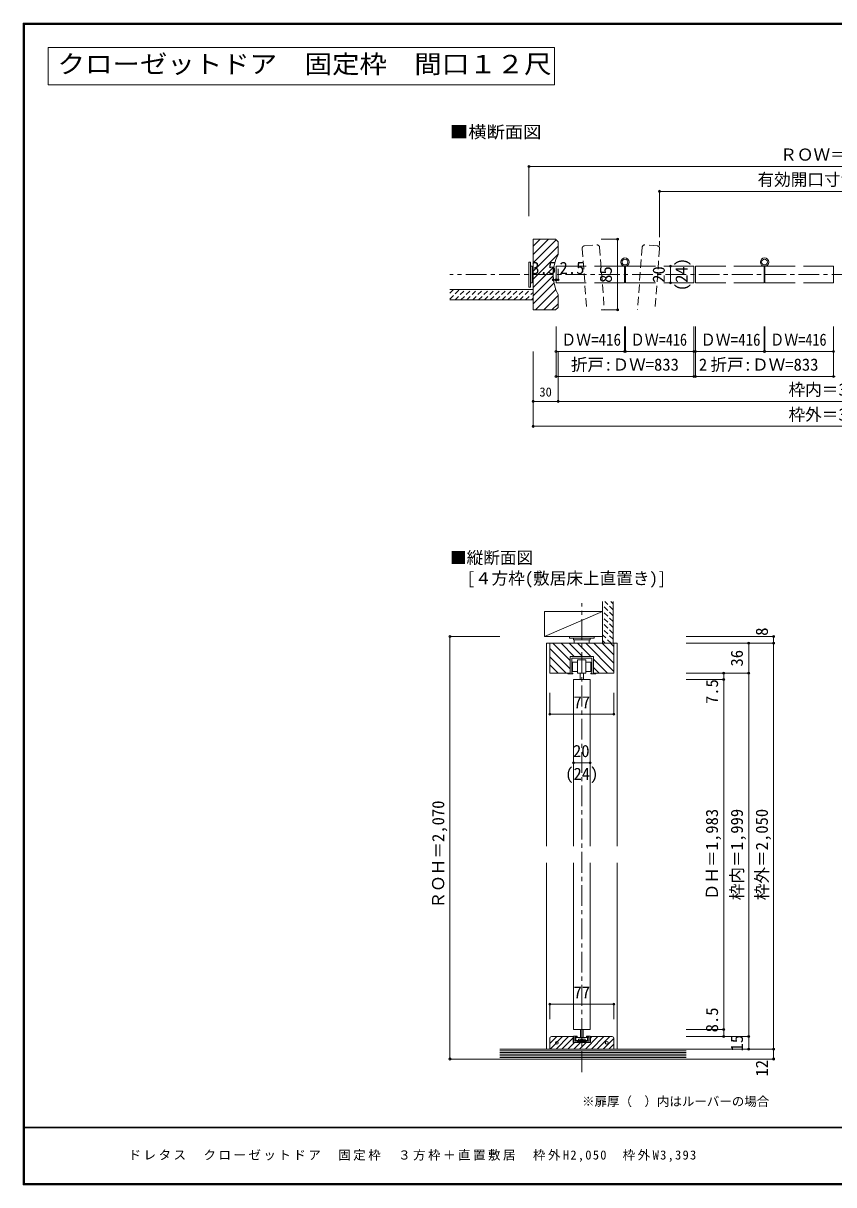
# Model space of a CAD drawing. Units: millimetres, scale not verified. Extents: x -973 to 977, y -718 to 696.
# Drawn here: x -973 to 1, y -701 to 696 of the extents above; entities that cross this region are included whole.
import ezdxf
from ezdxf.enums import TextEntityAlignment as Align

# ---------------------------------------------------------------- set-up
doc = ezdxf.new("R2010")
doc.units = ezdxf.units.MM
doc.header["$LTSCALE"] = 5
doc.header["$PDMODE"] = 32
doc.header["$PDSIZE"] = 2.5
for name, pattern in [('CHAIN1', [8, 5, -1, 1, -1]), ('DASHED1', [1.8, 1.2, -0.6]), ('DASHED2', [3, 2, -1])]:
    doc.linetypes.add(name, pattern=pattern)
for name, color, linetype, lineweight in [('0-0_補助線', 7, 'Continuous', 9), ('0-1_通り芯', 4, 'CHAIN1', 9), ('0-3_仕上げ', 2, 'Continuous', 9), ('0-4_枠', 3, 'Continuous', 9), ('0-6_扉', 6, 'Continuous', 9), ('0-7_金物', 7, 'Continuous', 9), ('0-A_文字', 7, 'Continuous', 9), ('0-B_寸法', 7, 'Continuous', 9), ('0-C_ハッチ', 4, 'Continuous', 9), ('F-1_枠', 6, 'Continuous', 9)]:
    doc.layers.add(name, color=color, linetype=linetype, lineweight=lineweight)
doc.layers.add('F-A_文字', color=7, linetype='Continuous')
doc.styles.add('ＭＳ ゴシック', font='')
doc.styles.get('ＭＳ ゴシック').set_extended_font_data('MS Gothic')

msp = doc.modelspace()

# ---------------------------------------------------------------- linework, layer by layer
at = {"layer": '0-0_補助線', "color": 4}
for p, q in [((-336.347, 387.393), (-336.347, 400.948)), ((-332.847, 387.393), (-332.847, 400.448)), ((-330.347, 387.393), (-330.347, 400.448)), ((-332.847, 387.393), (-336.347, 387.393)), ((-330.347, 387.393), (-332.847, 387.393))]:
    msp.add_line(p, q, dxfattribs=at)
at = {"layer": '0-0_補助線'}
for p in [(-336.347, 387.393), (-332.847, 387.393), (-330.347, 387.393)]:
    msp.add_point(p, dxfattribs=at)
at = {"layer": '0-1_通り芯'}
for p, q in [((-208.347, 463.658), (-208.347, 424.921)), ((463.653, 393.658), (-460.347, 393.658)), ((-301.847, -565.591), (-301.847, -1.667))]:
    msp.add_line(p, q, dxfattribs=at)
at = {"layer": '0-3_仕上げ'}
for p, q in [((-460.347, 375.658), (-360.347, 375.658)), ((-460.347, 363.158), (-360.347, 363.158)), ((-276.847, -49.667), (-276.847, 0.333)), ((-264.347, -49.667), (-264.347, 0.333)), ((-176.266, -537.667), (-400.347, -537.667)), ((-400.347, -549.667), (-176.266, -549.667))]:
    msp.add_line(p, q, dxfattribs=at)
at = {"layer": '0-3_仕上げ', "color": 4}
for p, q in [((-276.847, -11.667), (-346.847, -41.667)), ((-346.847, -41.667), (-276.847, -41.667))]:
    msp.add_line(p, q, dxfattribs=at)
at = {"layer": '0-3_仕上げ', "color": 7}
for p, q in [((-400.347, -539.667), (-176.266, -539.667)), ((-400.347, -541.667), (-176.266, -541.667)), ((-400.347, -543.667), (-176.266, -543.667)), ((-400.347, -545.667), (-176.266, -545.667)), ((-400.347, -547.667), (-176.266, -547.667))]:
    msp.add_line(p, q, dxfattribs=at)
at = {"layer": '0-3_仕上げ', "color": 4}
msp.add_lwpolyline([(-276.847, -11.667), (-346.847, -11.667), (-346.847, -41.667)], dxfattribs=at)
at = {"layer": '0-4_枠'}
for p, q in [((-333.347, 436.158), (-360.347, 436.158)), ((-360.347, 351.158), (-360.347, 436.158)), ((-333.347, 436.158), (-330.347, 433.158)), ((-330.347, 417.658), (-330.347, 433.158)), ((-330.347, 354.158), (-330.347, 369.658)), ((-340.347, -49.667), (-340.347, -85.667)), ((-315.847, -65.666), (-287.847, -65.666)), ((-315.847, -85.667), (-315.847, -65.666)), ((-287.847, -65.666), (-287.847, -85.667)), ((-340.347, -85.667), (-315.847, -85.667)), ((-263.347, -85.667), (-287.847, -85.667)), ((-340.347, -524.667), (-340.347, -537.667)), ((-338.347, -522.667), (-312.097, -522.667)), ((-312.097, -522.667), (-312.097, -529.667)), ((-291.597, -529.667), (-312.097, -529.667)), ((-291.597, -522.667), (-265.347, -522.667)), ((-291.597, -522.667), (-291.597, -529.667)), ((-263.347, -524.667), (-263.347, -537.667)), ((-340.347, -537.667), (-263.347, -537.667))]:
    msp.add_line(p, q, dxfattribs=at)
at = {"layer": '0-4_枠', "color": 4}
for p, q in [((-340.347, -49.667), (-344.347, -49.667)), ((-344.347, -293.667), (-344.347, -49.667)), ((-263.347, -49.667), (-259.347, -49.667)), ((-259.347, -293.667), (-259.347, -49.667)), ((-344.347, -537.667), (-344.347, -313.667)), ((-259.347, -537.667), (-259.347, -313.667))]:
    msp.add_line(p, q, dxfattribs=at)
at = {"layer": '0-4_枠'}
for points in [[(-330.347, 354.158), (-333.347, 351.158), (-360.347, 351.158)], [(-340.347, -49.667), (-263.347, -49.667), (-263.347, -85.667)]]:
    msp.add_lwpolyline(points, dxfattribs=at)
for centre in [(-331.847, -530.167), (-271.847, -530.167)]:
    msp.add_circle(centre, 1.75, dxfattribs=at)
for centre, radius, start, end in [((-285.347, 393.658), 51, 151.92751, 208.07249), ((-338.347, -524.667), 2, 90, 180), ((-265.347, -524.667), 2, 0, 90)]:
    msp.add_arc(centre, radius, start, end, dxfattribs=at)
at = {"layer": '0-6_扉', "color": 2, "linetype": 'DASHED2'}
for p, q in [((-301.448, 424.921), (-295.842, 351.158)), ((-298.684, 428.14), (-283.727, 429.277)), ((-280.508, 426.513), (-274.781, 351.158)), ((-229.287, 426.513), (-235.013, 351.158)), ((-211.111, 428.14), (-226.068, 429.277)), ((-208.347, 424.921), (-213.953, 351.158))]:
    msp.add_line(p, q, dxfattribs=at)
at = {"layer": '0-6_扉'}
for p, q in [((-296.659, 403.658), (-332.847, 403.658)), ((-332.847, 403.658), (-332.847, 383.658)), ((-250.472, 403.658), (-286.659, 403.658)), ((-250.472, 403.658), (-250.472, 383.658)), ((-213.284, 403.658), (-249.472, 403.658)), ((-249.472, 403.658), (-249.472, 383.658)), ((-167.097, 403.658), (-203.284, 403.658)), ((-167.097, 403.658), (-167.097, 383.658)), ((-128.909, 403.658), (-165.097, 403.658)), ((-165.097, 403.658), (-165.097, 383.658)), ((-82.722, 403.658), (-118.909, 403.658)), ((-82.722, 403.658), (-82.722, 383.658)), ((-81.722, 403.658), (-45.534, 403.658)), ((-81.722, 403.658), (-81.722, 383.658)), ((-35.534, 403.658), (0.653, 403.658)), ((0.653, 403.658), (0.653, 383.658)), ((-296.659, 383.658), (-332.847, 383.658)), ((-250.472, 383.658), (-286.659, 383.658)), ((-213.284, 383.658), (-249.472, 383.658)), ((-167.097, 383.658), (-203.284, 383.658)), ((-128.909, 383.658), (-165.097, 383.658)), ((-82.722, 383.658), (-118.909, 383.658)), ((-81.722, 383.658), (-45.534, 383.658)), ((-35.534, 383.658), (0.653, 383.658)), ((-311.847, -93.167), (-311.847, -293.667)), ((-311.847, -93.167), (-291.847, -93.167)), ((-291.847, -93.167), (-291.847, -293.667)), ((-311.847, -313.667), (-311.847, -514.167)), ((-291.847, -313.667), (-291.847, -514.167)), ((-311.847, -514.167), (-291.847, -514.167))]:
    msp.add_line(p, q, dxfattribs=at)
at = {"layer": '0-6_扉', "color": 2, "linetype": 'DASHED2'}
for centre, start, end in [((-298.457, 425.149), 94.34602, 184.34602), ((-283.5, 426.285), 4.34602, 94.34602), ((-226.295, 426.285), 85.65398, 175.65398), ((-211.338, 425.149), 355.65398, 85.65398)]:
    msp.add_arc(centre, 3, start, end, dxfattribs=at)
at = {"layer": '0-7_金物'}
for p, q in [((-365.347, 408.658), (-363.347, 408.658)), ((-365.347, 378.658), (-365.347, 408.658)), ((-363.347, 378.658), (-363.347, 408.658)), ((-363.347, 403.657), (-361.347, 403.657)), ((-361.347, 383.658), (-361.347, 403.657)), ((-361.347, 402.658), (-360.347, 402.658)), ((-365.347, 378.658), (-363.347, 378.658)), ((-363.347, 383.658), (-361.347, 383.658)), ((-361.347, 384.658), (-360.347, 384.658)), ((-326.847, -41.667), (-296.847, -41.667)), ((-316.847, -41.667), (-316.847, -43.667)), ((-286.847, -41.667), (-286.847, -43.667)), ((-316.847, -43.667), (-286.847, -43.667)), ((-311.847, -43.667), (-311.847, -45.667)), ((-311.847, -45.667), (-291.847, -45.667)), ((-310.847, -45.667), (-310.847, -49.667)), ((-292.847, -49.667), (-292.847, -45.667)), ((-291.847, -43.667), (-291.847, -45.667)), ((-306.847, -69.666), (-296.847, -69.666)), ((-306.847, -85.667), (-306.847, -69.666)), ((-296.847, -69.666), (-296.847, -85.667)), ((-312.877, -72.465), (-306.847, -72.465)), ((-312.877, -83.465), (-312.877, -72.465)), ((-306.847, -83.465), (-312.877, -83.465)), ((-290.877, -83.465), (-296.847, -83.465)), ((-318.847, -85.667), (-318.847, -86.667)), ((-315.847, -85.667), (-318.847, -85.667)), ((-312.549, -86.667), (-318.847, -86.667)), ((-312.549, -85.667), (-313.847, -85.667)), ((-312.549, -86.667), (-312.549, -85.667)), ((-296.847, -85.667), (-306.847, -85.667)), ((-303.847, -93.167), (-303.847, -85.667)), ((-289.847, -85.667), (-291.014, -85.667)), ((-291.014, -86.667), (-291.014, -85.667)), ((-291.014, -86.667), (-284.847, -86.667)), ((-287.847, -85.667), (-284.847, -85.667)), ((-284.847, -85.667), (-284.847, -86.667)), ((-303.347, -514.209), (-303.347, -523.559)), ((-300.347, -514.209), (-300.347, -523.559)), ((-312.065, -524.032), (-311.847, -523.667)), ((-312.065, -524.301), (-311.847, -524.667)), ((-312.065, -525.532), (-311.847, -525.167)), ((-312.065, -525.801), (-311.847, -526.167)), ((-312.065, -527.032), (-311.847, -526.667)), ((-312.065, -527.301), (-311.847, -527.667)), ((-307.947, -522.167), (-311.847, -522.167)), ((-311.847, -523.667), (-311.847, -522.167)), ((-311.847, -525.167), (-311.847, -524.667)), ((-311.847, -526.667), (-311.847, -526.167)), ((-311.847, -528.167), (-311.847, -527.667)), ((-310.347, -527.467), (-310.347, -523.867)), ((-293.347, -529.667), (-310.347, -529.667)), ((-309.847, -523.367), (-307.947, -523.367)), ((-309.847, -527.967), (-307.347, -527.967)), ((-308.847, -523.559), (-294.847, -523.559)), ((-308.847, -523.559), (-308.847, -527.559)), ((-308.847, -527.559), (-294.847, -527.559)), ((-307.347, -527.967), (-307.347, -528.467)), ((-305.847, -525.559), (-297.847, -525.559)), ((-305.847, -525.559), (-305.847, -527.559)), ((-300.347, -525.559), (-300.347, -526.342)), ((-297.847, -525.559), (-297.847, -527.559)), ((-296.347, -528.467), (-296.347, -527.967)), ((-293.847, -527.967), (-296.347, -527.967)), ((-295.747, -522.167), (-291.847, -522.167)), ((-293.847, -523.367), (-295.747, -523.367)), ((-294.847, -523.559), (-294.847, -527.559)), ((-293.347, -527.467), (-293.347, -523.867)), ((-291.847, -522.167), (-291.847, -523.667)), ((-291.629, -524.032), (-291.847, -523.667)), ((-291.629, -524.301), (-291.847, -524.667)), ((-291.847, -524.667), (-291.847, -525.167)), ((-291.629, -525.532), (-291.847, -525.167)), ((-291.629, -525.801), (-291.847, -526.167)), ((-291.847, -526.167), (-291.847, -526.667)), ((-291.629, -527.032), (-291.847, -526.667)), ((-291.629, -527.301), (-291.847, -527.667)), ((-291.847, -528.167), (-291.847, -527.667))]:
    msp.add_line(p, q, dxfattribs=at)
for points in [[(-313.847, -85.667), (-313.847, -67.667), (-289.847, -67.667), (-289.847, -85.667)], [(-296.847, -72.465), (-290.877, -72.465), (-290.877, -83.465)], [(-299.847, -85.667), (-299.847, -93.167), (-303.847, -93.167)], [(-307.347, -528.467), (-302.147, -528.467), (-301.847, -528.767), (-301.547, -528.467), (-296.347, -528.467)], [(-303.347, -525.559), (-303.347, -526.342), (-300.347, -526.342)]]:
    msp.add_lwpolyline(points, dxfattribs=at)
for centre, radius in [((-249.972, 408.658), 5), ((-249.972, 408.658), 3.5), ((-82.222, 408.658), 5), ((-82.222, 408.658), 3.5)]:
    msp.add_circle(centre, radius, dxfattribs=at)
for centre, radius, start, end in [((-311.797, -524.167), 0.3, 153.43495, 206.56505), ((-311.797, -525.667), 0.3, 153.43495, 206.56505), ((-311.797, -527.167), 0.3, 153.43495, 206.56505), ((-310.347, -528.167), 1.5, 180, 270), ((-309.847, -523.867), 0.5, 90, 180), ((-309.847, -527.467), 0.5, 180, 270), ((-307.947, -522.767), 0.6, 0, 90), ((-307.947, -522.767), 0.6, 270, 0), ((-295.747, -522.767), 0.6, 90, 180), ((-295.747, -522.767), 0.6, 180, 270), ((-293.847, -523.867), 0.5, 0, 90), ((-293.847, -527.467), 0.5, 270, 0), ((-293.347, -528.167), 1.5, 270, 0), ((-291.897, -524.167), 0.3, 333.43495, 26.56505), ((-291.897, -525.667), 0.3, 333.43495, 26.56505), ((-291.897, -527.167), 0.3, 333.43495, 26.56505)]:
    msp.add_arc(centre, radius, start, end, dxfattribs=at)
at = {"layer": '0-A_文字', "color": 3}
for p, q in [((-943.333, 621.667), (-943.333, 666.667)), ((-943.333, 666.667), (-334.524, 666.667)), ((-334.524, 621.667), (-334.524, 666.667)), ((-943.333, 621.667), (-334.524, 621.667))]:
    msp.add_line(p, q, dxfattribs=at)
at = {"layer": '0-A_文字', "color": 4}
for p, q in [((-340.347, -483.75), (-340.347, -501.868)), ((-340.347, -483.75), (-263.347, -483.75)), ((-263.347, -483.75), (-263.347, -501.868))]:
    msp.add_line(p, q, dxfattribs=at)
at = {"layer": '0-A_文字'}
for p in [(-340.347, -483.75), (-263.347, -483.75)]:
    msp.add_point(p, dxfattribs=at)
at = {"layer": '0-B_寸法', "color": 4}
for p, q in [((-365.347, 523.658), (368.653, 523.658)), ((-365.347, 523.658), (-365.347, 463.658)), ((-208.347, 493.658), (-208.347, 463.658)), ((-208.347, 493.658), (211.653, 493.658)), ((-258.813, 436.158), (-278.609, 436.158)), ((-258.813, 436.158), (-258.813, 351.158)), ((-195.212, 403.658), (-195.212, 383.658)), ((-258.813, 351.158), (-278.609, 351.158)), ((-332.847, 301.158), (-332.847, 331.158)), ((-250.472, 301.158), (-250.472, 331.158)), ((-249.472, 301.158), (-249.472, 331.158)), ((-167.097, 301.158), (-167.097, 331.158)), ((-165.097, 301.158), (-165.097, 331.158)), ((-82.722, 301.158), (-82.722, 331.158)), ((-81.722, 301.158), (-81.722, 331.158)), ((0.653, 301.158), (0.653, 331.158)), ((-360.347, 211.158), (-360.347, 301.158)), ((-332.847, 301.158), (-250.472, 301.158)), ((-332.847, 271.158), (-332.847, 301.158)), ((-330.347, 241.158), (-330.347, 301.158)), ((-249.472, 301.158), (-167.097, 301.158)), ((-167.097, 271.158), (-167.097, 301.158)), ((-165.097, 301.158), (-82.722, 301.158)), ((-165.097, 271.158), (-165.097, 301.158)), ((-81.722, 301.158), (0.653, 301.158)), ((0.653, 271.158), (0.653, 301.158)), ((-332.847, 271.158), (-167.097, 271.158)), ((-167.097, 271.158), (-165.097, 271.158)), ((-165.097, 271.158), (0.653, 271.158)), ((0.653, 271.158), (2.653, 271.158)), ((-360.347, 241.158), (-330.347, 241.158)), ((-330.347, 241.158), (333.653, 241.158)), ((-360.347, 211.158), (363.653, 211.158)), ((-460.347, -41.667), (-460.347, -549.667)), ((-460.347, -41.667), (-400.347, -41.667)), ((-71.266, -41.667), (-176.266, -41.667)), ((-71.266, -41.667), (-71.266, -549.667)), ((-176.266, -49.667), (-71.266, -49.667)), ((-101.266, -537.667), (-101.266, -49.667)), ((-176.266, -85.666), (-131.266, -85.666)), ((-176.266, -93.167), (-131.266, -93.167)), ((-131.266, -522.667), (-131.266, -85.666)), ((-131.266, -85.666), (-101.266, -85.666)), ((-340.347, -134.914), (-340.347, -109.295)), ((-263.347, -134.914), (-263.347, -109.295)), ((-263.347, -134.914), (-340.347, -134.914)), ((-311.847, -179.459), (-311.847, -193.498)), ((-291.847, -179.459), (-291.847, -193.498)), ((-311.847, -193.498), (-291.847, -193.498)), ((-176.266, -514.167), (-131.266, -514.167)), ((-176.266, -522.667), (-101.266, -522.667)), ((-176.266, -537.667), (-71.266, -537.667)), ((-400.347, -549.667), (-460.347, -549.667)), ((-176.266, -549.667), (-71.266, -549.667))]:
    msp.add_line(p, q, dxfattribs=at)
at = {"layer": '0-B_寸法'}
for p in [(-365.347, 523.658), (-208.347, 493.658), (-258.813, 436.158), (-195.212, 403.658), (-195.212, 383.658), (-258.813, 351.158), (-332.847, 301.158), (-250.472, 301.158), (-249.472, 301.158), (-167.097, 301.158), (-165.097, 301.158), (-82.722, 301.158), (-81.722, 301.158), (0.653, 301.158), (-332.847, 271.158), (-167.097, 271.158), (-165.097, 271.158), (0.653, 271.158), (-360.347, 241.158), (-330.347, 241.158), (-360.347, 211.158), (-460.347, -41.667), (-71.266, -41.667), (-101.266, -49.667), (-71.266, -49.667), (-131.266, -85.666), (-131.266, -93.167), (-101.266, -85.666), (-340.347, -134.914), (-263.347, -134.914), (-311.847, -193.498), (-291.847, -193.498), (-131.266, -514.167), (-131.266, -522.667), (-101.266, -522.667), (-101.266, -537.667), (-71.266, -537.667), (-460.347, -549.667), (-71.266, -549.667)]:
    msp.add_point(p, dxfattribs=at)
at = {"layer": '0-C_ハッチ'}
for p, q in [((-360.347, 427.576), (-351.765, 436.158)), ((-360.347, 417.676), (-341.866, 436.158)), ((-360.347, 407.777), (-332.657, 435.467)), ((-360.347, 397.877), (-330.347, 427.877)), ((-360.347, 387.978), (-330.347, 417.978)), ((-360.347, 378.078), (-335.497, 402.928)), ((-360.347, 368.179), (-336.326, 392.2)), ((-360.347, 358.279), (-335.291, 383.335)), ((-357.569, 351.158), (-333.066, 375.661)), ((-347.67, 351.158), (-330.347, 368.48)), ((-337.77, 351.158), (-330.347, 358.581)), ((-315.847, -70.59), (-336.771, -49.667)), ((-310.871, -65.666), (-326.871, -49.667)), ((-300.972, -65.666), (-316.972, -49.667)), ((-291.072, -65.666), (-307.072, -49.667)), ((-263.347, -83.493), (-297.173, -49.667)), ((-263.347, -73.593), (-287.273, -49.667)), ((-263.347, -63.694), (-277.374, -49.667)), ((-263.347, -53.794), (-267.474, -49.667)), ((-315.847, -80.49), (-340.347, -55.99)), ((-320.57, -85.667), (-340.347, -65.889)), ((-271.072, -85.667), (-287.847, -68.892)), ((-330.469, -85.667), (-340.347, -75.789)), ((-280.972, -85.667), (-287.847, -78.791)), ((-340.347, -531.047), (-331.967, -522.667)), ((-339.896, -537.667), (-324.895, -522.667)), ((-332.824, -537.667), (-317.824, -522.667)), ((-325.753, -537.667), (-312.097, -524.01)), ((-318.682, -537.667), (-310.682, -529.667)), ((-311.611, -537.667), (-303.611, -529.667)), ((-304.54, -537.667), (-296.54, -529.667)), ((-297.469, -537.667), (-282.469, -522.667)), ((-291.597, -524.521), (-289.742, -522.667)), ((-290.398, -537.667), (-275.398, -522.667)), ((-283.327, -537.667), (-268.327, -522.667)), ((-276.256, -537.667), (-263.347, -524.758)), ((-269.185, -537.667), (-263.347, -531.829))]:
    msp.add_line(p, q, dxfattribs=at)
at = {"layer": '0-C_ハッチ', "linetype": 'DASHED1'}
for p, q in [((-460.347, 364.156), (-448.845, 375.658)), ((-460.347, 371.227), (-455.916, 375.658)), ((-454.274, 363.158), (-441.774, 375.658)), ((-447.203, 363.158), (-434.703, 375.658)), ((-440.132, 363.158), (-427.632, 375.658)), ((-433.061, 363.158), (-420.561, 375.658)), ((-425.99, 363.158), (-413.49, 375.658)), ((-418.919, 363.158), (-406.419, 375.658)), ((-411.848, 363.158), (-399.348, 375.658)), ((-404.777, 363.158), (-392.277, 375.658)), ((-397.706, 363.158), (-385.206, 375.658)), ((-390.634, 363.158), (-378.134, 375.658)), ((-383.563, 363.158), (-371.063, 375.658)), ((-376.492, 363.158), (-363.992, 375.658)), ((-369.421, 363.158), (-360.347, 372.232)), ((-362.35, 363.158), (-360.347, 365.161)), ((-264.347, -9.534), (-274.214, 0.333)), ((-264.347, -2.463), (-267.143, 0.333)), ((-264.347, -16.605), (-276.847, -4.105)), ((-264.347, -23.676), (-276.847, -11.176)), ((-264.347, -30.747), (-276.847, -18.247)), ((-264.347, -37.818), (-276.847, -25.318)), ((-264.347, -44.889), (-276.847, -32.389)), ((-266.64, -49.667), (-276.847, -39.46)), ((-273.711, -49.667), (-276.847, -46.531))]:
    msp.add_line(p, q, dxfattribs=at)
at = {"layer": 'F-1_枠'}
for p, q in [((-973.347, 695.833), (-973.347, -700.833)), ((-973.347, 695.833), (976.653, 695.833)), ((-973.347, 695), (976.653, 695)), ((-973.347, 694.167), (976.653, 694.167)), ((-972.514, 695.833), (-972.514, -700.833)), ((-971.68, 695.833), (-971.68, -700.833)), ((976.653, -631.667), (-973.347, -631.667)), ((976.653, -632.5), (-973.347, -632.5)), ((976.653, -699.167), (-973.347, -699.167)), ((976.653, -700), (-973.347, -700)), ((976.653, -700.833), (-973.347, -700.833))]:
    msp.add_line(p, q, dxfattribs=at)

# ---------------------------------------------------------------- texts
at = {"layer": '0-0_補助線', "style": 'ＭＳ ゴシック'}
for s, p in [('3.5', (-362.581, 389.893)), ('2.5', (-328.616, 389.893))]:
    msp.add_text(s, height=14.66, dxfattribs=at).set_placement(p, align=Align.BOTTOM_LEFT)
at = {"layer": '0-A_文字', "color": 3, "style": 'ＭＳ ゴシック', "width": 1.1}
msp.add_text('クローゼットドア\u3000固定枠\u3000間口１２尺', height=21.99, dxfattribs=at).set_placement((-932.083, 629.167), align=Align.BOTTOM_LEFT)
at = {"layer": '0-A_文字', "style": 'ＭＳ ゴシック', "width": 1.1}
msp.add_text('■横断面図', height=14.66, dxfattribs=at).set_placement((-460.347, 553.344), align=Align.BOTTOM_LEFT)
at = {"layer": '0-A_文字', "style": 'ＭＳ ゴシック'}
msp.add_text('(24)', height=14.66, rotation=90, dxfattribs=at).set_placement((-170.341, 373.658), align=Align.BOTTOM_LEFT)
for s, height, p in [('■縦断面図', 14.66, (-460.347, 41.429)), ('\u3000[４方枠(敷居床上直置き)]', 14.66, (-460.347, 16.675)), ('(24)', 14.66, (-321.847, -218.369)), ('77', 14.66, (-311.847, -481.25)), ('※扉厚（\u3000）内はルーバーの場合', 11, (-301.576, -609.366))]:
    msp.add_text(s, height=height, dxfattribs=at).set_placement(p, align=Align.BOTTOM_LEFT)
at = {"layer": '0-B_寸法', "style": 'ＭＳ ゴシック'}
for s, height, p in [('ＲＯＷ＝3,403', 14.66, (-63.347, 526.158)), ('有効開口寸法＝2,849', 14.66, (-90.697, 496.158)), ('折戸:ＤＷ=833', 14.66, (-314.972, 273.658)), ('折戸:ＤＷ=833', 14.66, (-147.222, 273.658)), ('2', 14.66, (-161.097, 273.658)), ('30', 11, (-352.847, 243.658)), ('枠内＝3,333', 14.66, (-53.347, 243.658)), ('枠外＝3,393', 14.66, (-53.347, 213.658)), ('77', 14.66, (-311.847, -132.414)), ('20', 14.66, (-312.472, -190.998))]:
    msp.add_text(s, height=height, dxfattribs=at).set_placement(p, align=Align.BOTTOM_LEFT)
for s, p in [('85', (-261.313, 383.658)), ('20', (-197.712, 383.658)), ('8', (-73.766, -40.739)), ('36', (-103.766, -77.667)), ('7.5', (-133.671, -122.826)), ('ＲＯＨ＝2,070', (-462.847, -368.667)), ('ＤＨ＝1,983', (-133.766, -358.667)), ('枠内＝1,999', (-103.766, -358.667)), ('枠外＝2,050', (-73.766, -358.667)), ('8.5', (-133.677, -517.57)), ('15', (-103.766, -540.515)), ('12', (-73.766, -570.696))]:
    msp.add_text(s, height=14.66, rotation=90, dxfattribs=at).set_placement(p, align=Align.BOTTOM_LEFT)
for width, p in [(0.9, (-326.659, 303.658)), (0.85, (-243.284, 303.658)), (0.9, (-158.909, 303.658)), (0.85, (-75.534, 303.658))]:
    msp.add_text('ＤＷ=416', height=14.66, dxfattribs=dict(at, width=width)).set_placement(p, align=Align.BOTTOM_LEFT)
at = {"layer": 'F-A_文字', "insert": (-846.68, -673.333), "char_height": 11, "attachment_point": 7, "style": 'ＭＳ ゴシック'}
msp.add_mtext('\\T1.2;ドレタス\u3000クローゼットドア\\~\\~固定枠\u3000３方枠＋直置敷居\u3000枠外H2,050\u3000枠外W3,393', dxfattribs=at)

doc.saveas('drawing.dxf')
